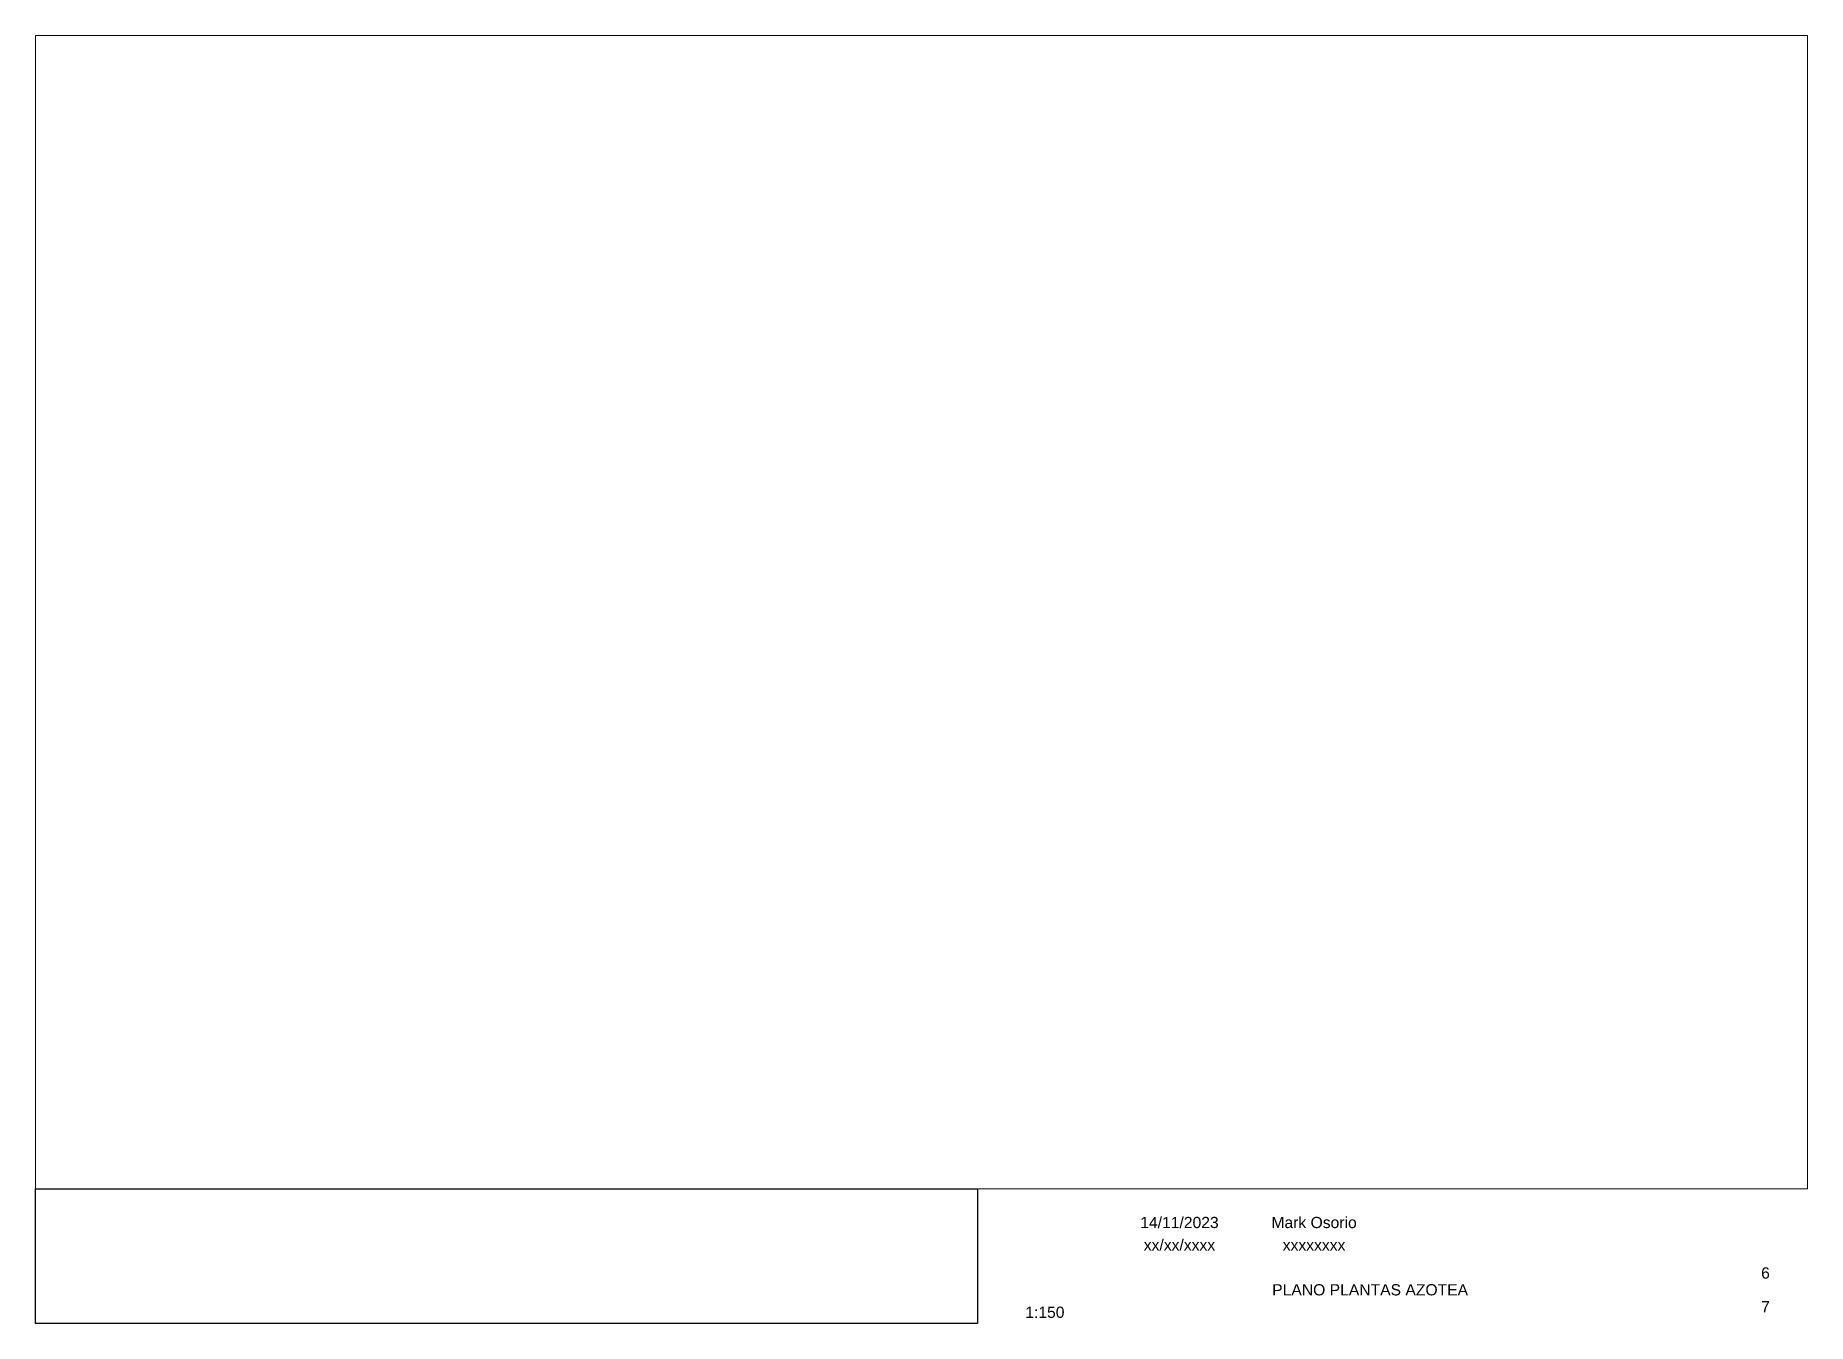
# Paper-space layout 'Plano Teleco Vivienda' of a CAD drawing. Header units: millimetres. Extents: x 20 to 415, y 5 to 292.
import ezdxf

# ---------------------------------------------------------------- set-up
doc = ezdxf.new("R2010")
doc.units = ezdxf.units.MM
doc.layers.add('caj_Texto_Editar', color=6, linetype='Continuous')
doc.layers.add('Localizacion', color=1, linetype='Continuous')
doc.styles.get("Standard").update_dxf_attribs({"font": 'arial.ttf'})

psp = doc.layouts.new('Plano Teleco Vivienda')

# ---------------------------------------------------------------- linework, layer by layer
at = {"layer": 'Localizacion'}
psp.add_lwpolyline([(20, 35), (230, 35), (230, 5), (20, 5), (20, 35)], close=True, dxfattribs=at)

# ---------------------------------------------------------------- texts
at = {"layer": 'caj_Texto_Editar', "char_height": 2.5}
for s, insert, width, attachment_point in [('\\pxqc;14/11/2023', (275, 27.5), 30, 5), ('\\pxqc;Mark Osorio', (305, 27.5), 30, 5), ('\\pxqc;xx/xx/xxxx', (275, 22.5), 30, 5), ('\\pxqc;xxxxxxxx', (305, 22.5), 30, 5), ('\\pxqc;6', (415, 16.25), 18.75, 6), ('\\pxqc;PLANO PLANTAS AZOTEA', (317.5, 12.5), 115, 5), ('\\pxqc;1:150', (245, 7.5), 30, 5), ('\\pxqc;7', (415, 8.75), 18.75, 6)]:
    psp.add_mtext(s, dxfattribs=dict(at, insert=insert, width=width, attachment_point=attachment_point))

# ---------------------------------------------------------------- viewports
at = {"layer": '0'}
psp.add_viewport(center=(217.5, 163.5), size=(395, 257), view_center_point=(1149554796.247478, 9826305072.889629), view_height=14134.99339251, dxfattribs=at)
at = {"layer": 'Localizacion'}
vp = psp.add_viewport(center=(125, 20), size=(210, 30), view_center_point=(1149559876.4505, 9826295181.19521), view_height=4201.99755762, status=3, dxfattribs=at)
vp.dxf.flags = 0x10000  # cut along an outline
vp.dxf.clipping_boundary_handle = psp.add_lwpolyline([(20, 35), (230, 35), (230, 5), (20, 5), (20, 35)], format="xyb", close=True, dxfattribs={"invisible": 1}).dxf.handle

doc.saveas('drawing.dxf')
